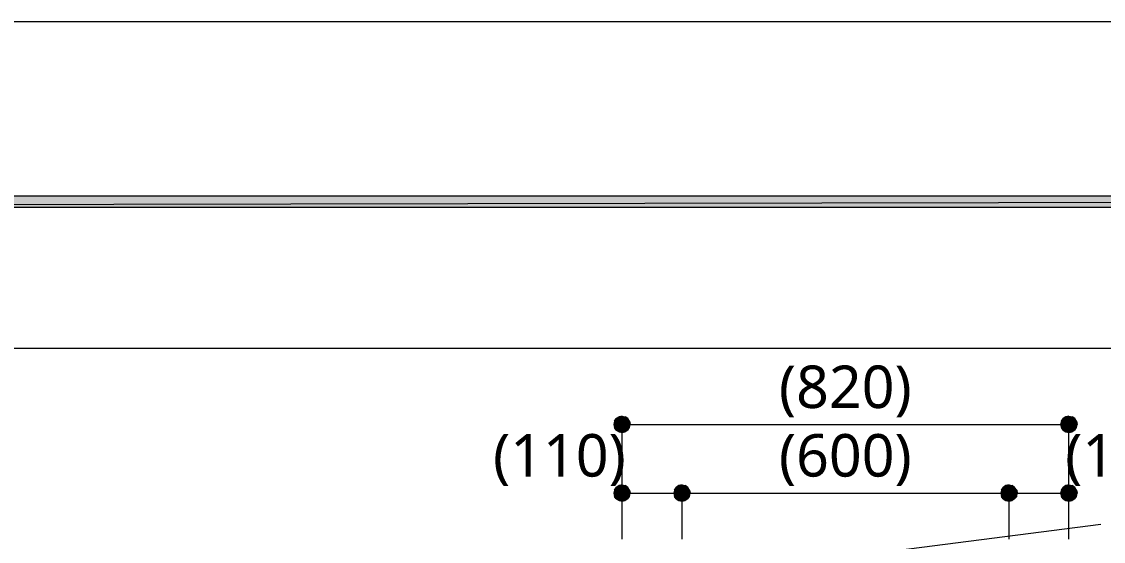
# Model space of a CAD drawing. Header units: millimetres. Extents: x 0 to 420, y 0 to 297.
# Drawn here: x 107.1 to 173.3, y 265.2 to 297 of the extents above; entities that cross this region are included whole.
import ezdxf
from ezdxf.enums import TextEntityAlignment as Align

# ---------------------------------------------------------------- set-up
doc = ezdxf.new("R2010")
doc.units = ezdxf.units.MM
doc.styles.add('kst32b', font='NotoSansJP-Variable.ttf')

msp = doc.modelspace()

# ---------------------------------------------------------------- hatches: boundary and pattern name
h = msp.add_hatch(color=7)
h.paths.add_polyline_path([(394.166, 285.623), (394.166, 286.321), (26.183, 285.623), (394.166, 285.623)])
h.paths.add_polyline_path([(394.166, 286.321), (26.183, 285.623), (26.183, 286.321), (394.166, 286.321)])
h = msp.add_hatch(color=7)
h.paths.add_polyline_path([(143.679, 272.817), (143.51, 272.711), (143.87, 272.351), (143.679, 272.817)])
h.paths.add_polyline_path([(143.51, 272.711), (143.87, 272.351), (143.404, 272.542), (143.51, 272.711)])
h.paths.add_polyline_path([(143.87, 272.351), (143.404, 272.542), (143.362, 272.351), (143.87, 272.351)])
h = msp.add_hatch(color=7)
h.paths.add_polyline_path([(144.209, 272.711), (144.06, 272.817), (143.87, 272.351), (144.209, 272.711)])
h.paths.add_polyline_path([(144.06, 272.817), (143.87, 272.351), (143.87, 272.859), (144.06, 272.817)])
h.paths.add_polyline_path([(143.87, 272.351), (143.87, 272.859), (143.679, 272.817), (143.87, 272.351)])
h = msp.add_hatch(color=7)
h.paths.add_polyline_path([(144.314, 272.161), (144.357, 272.351), (143.87, 272.351), (144.314, 272.161)])
h.paths.add_polyline_path([(144.357, 272.351), (143.87, 272.351), (144.314, 272.542), (144.357, 272.351)])
h.paths.add_polyline_path([(143.87, 272.351), (144.314, 272.542), (144.209, 272.711), (143.87, 272.351)])
h = msp.add_hatch(color=7)
h.paths.add_polyline_path([(171.005, 272.817), (170.836, 272.711), (171.196, 272.351), (171.005, 272.817)])
h.paths.add_polyline_path([(170.836, 272.711), (171.196, 272.351), (170.73, 272.542), (170.836, 272.711)])
h.paths.add_polyline_path([(171.196, 272.351), (170.73, 272.542), (170.688, 272.351), (171.196, 272.351)])
h = msp.add_hatch(color=7)
h.paths.add_polyline_path([(171.556, 272.711), (171.387, 272.817), (171.196, 272.351), (171.556, 272.711)])
h.paths.add_polyline_path([(171.387, 272.817), (171.196, 272.351), (171.196, 272.859), (171.387, 272.817)])
h.paths.add_polyline_path([(171.196, 272.351), (171.196, 272.859), (171.005, 272.817), (171.196, 272.351)])
h = msp.add_hatch(color=7)
h.paths.add_polyline_path([(171.662, 272.161), (171.704, 272.351), (171.196, 272.351), (171.662, 272.161)])
h.paths.add_polyline_path([(171.704, 272.351), (171.196, 272.351), (171.662, 272.542), (171.704, 272.351)])
h.paths.add_polyline_path([(171.196, 272.351), (171.662, 272.542), (171.556, 272.711), (171.196, 272.351)])
h = msp.add_hatch(color=7)
h.paths.add_polyline_path([(143.362, 272.351), (143.404, 272.161), (143.87, 272.351), (143.362, 272.351)])
h.paths.add_polyline_path([(143.404, 272.161), (143.87, 272.351), (143.51, 271.992), (143.404, 272.161)])
h.paths.add_polyline_path([(143.87, 272.351), (143.51, 271.992), (143.679, 271.886), (143.87, 272.351)])
for points in [[(143.679, 271.886), (143.87, 271.843), (143.87, 272.351), (143.679, 271.886)], [(171.005, 271.886), (171.196, 271.843), (171.196, 272.351), (171.005, 271.886)], [(143.679, 267.695), (143.87, 267.653), (143.87, 268.139), (143.679, 267.695)], [(147.341, 267.695), (147.532, 267.653), (147.532, 268.139), (147.341, 267.695)], [(167.344, 267.695), (167.534, 267.653), (167.534, 268.139), (167.344, 267.695)], [(171.005, 267.695), (171.196, 267.653), (171.196, 268.139), (171.005, 267.695)]]:
    msp.add_hatch(color=7).paths.add_polyline_path(points)
h = msp.add_hatch(color=7)
h.paths.add_polyline_path([(143.87, 271.843), (144.06, 271.886), (143.87, 272.351), (143.87, 271.843)])
h.paths.add_polyline_path([(144.06, 271.886), (143.87, 272.351), (144.209, 271.992), (144.06, 271.886)])
h.paths.add_polyline_path([(143.87, 272.351), (144.209, 271.992), (144.314, 272.161), (143.87, 272.351)])
h = msp.add_hatch(color=7)
h.paths.add_polyline_path([(170.688, 272.351), (170.73, 272.161), (171.196, 272.351), (170.688, 272.351)])
h.paths.add_polyline_path([(170.73, 272.161), (171.196, 272.351), (170.836, 271.992), (170.73, 272.161)])
h.paths.add_polyline_path([(171.196, 272.351), (170.836, 271.992), (171.005, 271.886), (171.196, 272.351)])
h = msp.add_hatch(color=7)
h.paths.add_polyline_path([(171.196, 271.843), (171.387, 271.886), (171.196, 272.351), (171.196, 271.843)])
h.paths.add_polyline_path([(171.387, 271.886), (171.196, 272.351), (171.556, 271.992), (171.387, 271.886)])
h.paths.add_polyline_path([(171.196, 272.351), (171.556, 271.992), (171.662, 272.161), (171.196, 272.351)])
h = msp.add_hatch(color=7)
h.paths.add_polyline_path([(143.679, 268.605), (143.51, 268.499), (143.87, 268.139), (143.679, 268.605)])
h.paths.add_polyline_path([(143.51, 268.499), (143.87, 268.139), (143.404, 268.33), (143.51, 268.499)])
h.paths.add_polyline_path([(143.87, 268.139), (143.404, 268.33), (143.362, 268.139), (143.87, 268.139)])
h = msp.add_hatch(color=7)
h.paths.add_polyline_path([(144.209, 268.499), (144.06, 268.605), (143.87, 268.139), (144.209, 268.499)])
h.paths.add_polyline_path([(144.06, 268.605), (143.87, 268.139), (143.87, 268.647), (144.06, 268.605)])
h.paths.add_polyline_path([(143.87, 268.139), (143.87, 268.647), (143.679, 268.605), (143.87, 268.139)])
h = msp.add_hatch(color=7)
h.paths.add_polyline_path([(147.341, 268.605), (147.172, 268.499), (147.532, 268.139), (147.341, 268.605)])
h.paths.add_polyline_path([(147.172, 268.499), (147.532, 268.139), (147.066, 268.33), (147.172, 268.499)])
h.paths.add_polyline_path([(147.532, 268.139), (147.066, 268.33), (147.024, 268.139), (147.532, 268.139)])
h = msp.add_hatch(color=7)
h.paths.add_polyline_path([(147.892, 268.499), (147.722, 268.605), (147.532, 268.139), (147.892, 268.499)])
h.paths.add_polyline_path([(147.722, 268.605), (147.532, 268.139), (147.532, 268.647), (147.722, 268.605)])
h.paths.add_polyline_path([(147.532, 268.139), (147.532, 268.647), (147.341, 268.605), (147.532, 268.139)])
h = msp.add_hatch(color=7)
h.paths.add_polyline_path([(167.344, 268.605), (167.174, 268.499), (167.534, 268.139), (167.344, 268.605)])
h.paths.add_polyline_path([(167.174, 268.499), (167.534, 268.139), (167.069, 268.33), (167.174, 268.499)])
h.paths.add_polyline_path([(167.534, 268.139), (167.069, 268.33), (167.026, 268.139), (167.534, 268.139)])
h = msp.add_hatch(color=7)
h.paths.add_polyline_path([(167.873, 268.499), (167.725, 268.605), (167.534, 268.139), (167.873, 268.499)])
h.paths.add_polyline_path([(167.725, 268.605), (167.534, 268.139), (167.534, 268.647), (167.725, 268.605)])
h.paths.add_polyline_path([(167.534, 268.139), (167.534, 268.647), (167.344, 268.605), (167.534, 268.139)])
h = msp.add_hatch(color=7)
h.paths.add_polyline_path([(171.005, 268.605), (170.836, 268.499), (171.196, 268.139), (171.005, 268.605)])
h.paths.add_polyline_path([(170.836, 268.499), (171.196, 268.139), (170.73, 268.33), (170.836, 268.499)])
h.paths.add_polyline_path([(171.196, 268.139), (170.73, 268.33), (170.688, 268.139), (171.196, 268.139)])
h = msp.add_hatch(color=7)
h.paths.add_polyline_path([(171.556, 268.499), (171.387, 268.605), (171.196, 268.139), (171.556, 268.499)])
h.paths.add_polyline_path([(171.387, 268.605), (171.196, 268.139), (171.196, 268.647), (171.387, 268.605)])
h.paths.add_polyline_path([(171.196, 268.139), (171.196, 268.647), (171.005, 268.605), (171.196, 268.139)])
h = msp.add_hatch(color=7)
h.paths.add_polyline_path([(143.362, 268.139), (143.404, 267.949), (143.87, 268.139), (143.362, 268.139)])
h.paths.add_polyline_path([(143.404, 267.949), (143.87, 268.139), (143.51, 267.801), (143.404, 267.949)])
h.paths.add_polyline_path([(143.87, 268.139), (143.51, 267.801), (143.679, 267.695), (143.87, 268.139)])
h = msp.add_hatch(color=7)
h.paths.add_polyline_path([(144.314, 267.949), (144.357, 268.139), (143.87, 268.139), (144.314, 267.949)])
h.paths.add_polyline_path([(144.357, 268.139), (143.87, 268.139), (144.314, 268.33), (144.357, 268.139)])
h.paths.add_polyline_path([(143.87, 268.139), (144.314, 268.33), (144.209, 268.499), (143.87, 268.139)])
h = msp.add_hatch(color=7)
h.paths.add_polyline_path([(143.87, 267.653), (144.06, 267.695), (143.87, 268.139), (143.87, 267.653)])
h.paths.add_polyline_path([(144.06, 267.695), (143.87, 268.139), (144.209, 267.801), (144.06, 267.695)])
h.paths.add_polyline_path([(143.87, 268.139), (144.209, 267.801), (144.314, 267.949), (143.87, 268.139)])
h = msp.add_hatch(color=7)
h.paths.add_polyline_path([(147.024, 268.139), (147.066, 267.949), (147.532, 268.139), (147.024, 268.139)])
h.paths.add_polyline_path([(147.066, 267.949), (147.532, 268.139), (147.172, 267.801), (147.066, 267.949)])
h.paths.add_polyline_path([(147.532, 268.139), (147.172, 267.801), (147.341, 267.695), (147.532, 268.139)])
h = msp.add_hatch(color=7)
h.paths.add_polyline_path([(147.997, 267.949), (148.04, 268.139), (147.532, 268.139), (147.997, 267.949)])
h.paths.add_polyline_path([(148.04, 268.139), (147.532, 268.139), (147.997, 268.33), (148.04, 268.139)])
h.paths.add_polyline_path([(147.532, 268.139), (147.997, 268.33), (147.892, 268.499), (147.532, 268.139)])
h = msp.add_hatch(color=7)
h.paths.add_polyline_path([(147.532, 267.653), (147.722, 267.695), (147.532, 268.139), (147.532, 267.653)])
h.paths.add_polyline_path([(147.722, 267.695), (147.532, 268.139), (147.892, 267.801), (147.722, 267.695)])
h.paths.add_polyline_path([(147.532, 268.139), (147.892, 267.801), (147.997, 267.949), (147.532, 268.139)])
h = msp.add_hatch(color=7)
h.paths.add_polyline_path([(167.026, 268.139), (167.069, 267.949), (167.534, 268.139), (167.026, 268.139)])
h.paths.add_polyline_path([(167.069, 267.949), (167.534, 268.139), (167.174, 267.801), (167.069, 267.949)])
h.paths.add_polyline_path([(167.534, 268.139), (167.174, 267.801), (167.344, 267.695), (167.534, 268.139)])
h = msp.add_hatch(color=7)
h.paths.add_polyline_path([(168, 267.949), (168.021, 268.139), (167.534, 268.139), (168, 267.949)])
h.paths.add_polyline_path([(168.021, 268.139), (167.534, 268.139), (168, 268.33), (168.021, 268.139)])
h.paths.add_polyline_path([(167.534, 268.139), (168, 268.33), (167.873, 268.499), (167.534, 268.139)])
h = msp.add_hatch(color=7)
h.paths.add_polyline_path([(167.534, 267.653), (167.725, 267.695), (167.534, 268.139), (167.534, 267.653)])
h.paths.add_polyline_path([(167.725, 267.695), (167.534, 268.139), (167.873, 267.801), (167.725, 267.695)])
h.paths.add_polyline_path([(167.534, 268.139), (167.873, 267.801), (168, 267.949), (167.534, 268.139)])
h = msp.add_hatch(color=7)
h.paths.add_polyline_path([(170.688, 268.139), (170.73, 267.949), (171.196, 268.139), (170.688, 268.139)])
h.paths.add_polyline_path([(170.73, 267.949), (171.196, 268.139), (170.836, 267.801), (170.73, 267.949)])
h.paths.add_polyline_path([(171.196, 268.139), (170.836, 267.801), (171.005, 267.695), (171.196, 268.139)])
h = msp.add_hatch(color=7)
h.paths.add_polyline_path([(171.662, 267.949), (171.704, 268.139), (171.196, 268.139), (171.662, 267.949)])
h.paths.add_polyline_path([(171.704, 268.139), (171.196, 268.139), (171.662, 268.33), (171.704, 268.139)])
h.paths.add_polyline_path([(171.196, 268.139), (171.662, 268.33), (171.556, 268.499), (171.196, 268.139)])
h = msp.add_hatch(color=7)
h.paths.add_polyline_path([(171.196, 267.653), (171.387, 267.695), (171.196, 268.139), (171.196, 267.653)])
h.paths.add_polyline_path([(171.387, 267.695), (171.196, 268.139), (171.556, 267.801), (171.387, 267.695)])
h.paths.add_polyline_path([(171.196, 268.139), (171.556, 267.801), (171.662, 267.949), (171.196, 268.139)])

# ---------------------------------------------------------------- linework, layer by layer
at = {"lineweight": 13}
msp.add_lwpolyline([(0.191, 0), (0.191, 296.968), (420.158, 296.968), (420.158, 0)], close=True, dxfattribs=at)
at = {"lineweight": 0}
for points in [[(394.166, 285.623), (394.166, 286.321), (26.183, 285.623)], [(394.166, 286.321), (26.183, 285.623), (26.183, 286.321)], [(143.51, 272.711), (143.87, 272.351), (143.404, 272.542)], [(143.679, 272.817), (143.51, 272.711), (143.87, 272.351)], [(143.87, 272.351), (143.87, 272.859), (143.679, 272.817)], [(144.06, 272.817), (143.87, 272.351), (143.87, 272.859)], [(144.209, 272.711), (144.06, 272.817), (143.87, 272.351)], [(143.87, 272.351), (144.314, 272.542), (144.209, 272.711)], [(170.836, 272.711), (171.196, 272.351), (170.73, 272.542)], [(171.005, 272.817), (170.836, 272.711), (171.196, 272.351)], [(171.196, 272.351), (171.196, 272.859), (171.005, 272.817)], [(171.387, 272.817), (171.196, 272.351), (171.196, 272.859)], [(171.556, 272.711), (171.387, 272.817), (171.196, 272.351)], [(171.196, 272.351), (171.662, 272.542), (171.556, 272.711)], [(143.87, 272.351), (143.404, 272.542), (143.362, 272.351)], [(143.362, 272.351), (143.404, 272.161), (143.87, 272.351)], [(143.404, 272.161), (143.87, 272.351), (143.51, 271.992)], [(143.87, 272.351), (143.51, 271.992), (143.679, 271.886)], [(143.679, 271.886), (143.87, 271.843), (143.87, 272.351)], [(144.357, 272.351), (143.87, 272.351), (144.314, 272.542)], [(143.87, 271.843), (144.06, 271.886), (143.87, 272.351)], [(144.06, 271.886), (143.87, 272.351), (144.209, 271.992)], [(143.87, 272.351), (144.209, 271.992), (144.314, 272.161)], [(144.314, 272.161), (144.357, 272.351), (143.87, 272.351)], [(171.196, 272.351), (170.73, 272.542), (170.688, 272.351)], [(170.688, 272.351), (170.73, 272.161), (171.196, 272.351)], [(170.73, 272.161), (171.196, 272.351), (170.836, 271.992)], [(171.196, 272.351), (170.836, 271.992), (171.005, 271.886)], [(171.005, 271.886), (171.196, 271.843), (171.196, 272.351)], [(171.704, 272.351), (171.196, 272.351), (171.662, 272.542)], [(171.196, 271.843), (171.387, 271.886), (171.196, 272.351)], [(171.387, 271.886), (171.196, 272.351), (171.556, 271.992)], [(171.196, 272.351), (171.556, 271.992), (171.662, 272.161)], [(171.662, 272.161), (171.704, 272.351), (171.196, 272.351)], [(143.679, 268.605), (143.51, 268.499), (143.87, 268.139)], [(143.87, 268.139), (143.87, 268.647), (143.679, 268.605)], [(144.06, 268.605), (143.87, 268.139), (143.87, 268.647)], [(144.209, 268.499), (144.06, 268.605), (143.87, 268.139)], [(147.341, 268.605), (147.172, 268.499), (147.532, 268.139)], [(147.532, 268.139), (147.532, 268.647), (147.341, 268.605)], [(147.722, 268.605), (147.532, 268.139), (147.532, 268.647)], [(147.892, 268.499), (147.722, 268.605), (147.532, 268.139)], [(167.344, 268.605), (167.174, 268.499), (167.534, 268.139)], [(167.534, 268.139), (167.534, 268.647), (167.344, 268.605)], [(167.725, 268.605), (167.534, 268.139), (167.534, 268.647)], [(167.873, 268.499), (167.725, 268.605), (167.534, 268.139)], [(171.005, 268.605), (170.836, 268.499), (171.196, 268.139)], [(171.196, 268.139), (171.196, 268.647), (171.005, 268.605)], [(171.387, 268.605), (171.196, 268.139), (171.196, 268.647)], [(171.556, 268.499), (171.387, 268.605), (171.196, 268.139)], [(143.87, 268.139), (143.404, 268.33), (143.362, 268.139)], [(143.362, 268.139), (143.404, 267.949), (143.87, 268.139)], [(143.51, 268.499), (143.87, 268.139), (143.404, 268.33)], [(143.404, 267.949), (143.87, 268.139), (143.51, 267.801)], [(143.87, 268.139), (143.51, 267.801), (143.679, 267.695)], [(143.679, 267.695), (143.87, 267.653), (143.87, 268.139)], [(143.87, 268.139), (144.314, 268.33), (144.209, 268.499)], [(144.357, 268.139), (143.87, 268.139), (144.314, 268.33)], [(143.87, 267.653), (144.06, 267.695), (143.87, 268.139)], [(144.06, 267.695), (143.87, 268.139), (144.209, 267.801)], [(143.87, 268.139), (144.209, 267.801), (144.314, 267.949)], [(144.314, 267.949), (144.357, 268.139), (143.87, 268.139)], [(147.532, 268.139), (147.066, 268.33), (147.024, 268.139)], [(147.024, 268.139), (147.066, 267.949), (147.532, 268.139)], [(147.172, 268.499), (147.532, 268.139), (147.066, 268.33)], [(147.066, 267.949), (147.532, 268.139), (147.172, 267.801)], [(147.532, 268.139), (147.172, 267.801), (147.341, 267.695)], [(147.341, 267.695), (147.532, 267.653), (147.532, 268.139)], [(147.532, 268.139), (147.997, 268.33), (147.892, 268.499)], [(148.04, 268.139), (147.532, 268.139), (147.997, 268.33)], [(147.532, 267.653), (147.722, 267.695), (147.532, 268.139)], [(147.722, 267.695), (147.532, 268.139), (147.892, 267.801)], [(147.532, 268.139), (147.892, 267.801), (147.997, 267.949)], [(147.997, 267.949), (148.04, 268.139), (147.532, 268.139)], [(167.534, 268.139), (167.069, 268.33), (167.026, 268.139)], [(167.026, 268.139), (167.069, 267.949), (167.534, 268.139)], [(167.174, 268.499), (167.534, 268.139), (167.069, 268.33)], [(167.069, 267.949), (167.534, 268.139), (167.174, 267.801)], [(167.534, 268.139), (167.174, 267.801), (167.344, 267.695)], [(167.344, 267.695), (167.534, 267.653), (167.534, 268.139)], [(167.534, 268.139), (168, 268.33), (167.873, 268.499)], [(168.021, 268.139), (167.534, 268.139), (168, 268.33)], [(167.534, 267.653), (167.725, 267.695), (167.534, 268.139)], [(167.725, 267.695), (167.534, 268.139), (167.873, 267.801)], [(167.534, 268.139), (167.873, 267.801), (168, 267.949)], [(168, 267.949), (168.021, 268.139), (167.534, 268.139)], [(171.196, 268.139), (170.73, 268.33), (170.688, 268.139)], [(170.688, 268.139), (170.73, 267.949), (171.196, 268.139)], [(170.836, 268.499), (171.196, 268.139), (170.73, 268.33)], [(170.73, 267.949), (171.196, 268.139), (170.836, 267.801)], [(171.196, 268.139), (170.836, 267.801), (171.005, 267.695)], [(171.005, 267.695), (171.196, 267.653), (171.196, 268.139)], [(171.196, 268.139), (171.662, 268.33), (171.556, 268.499)], [(171.704, 268.139), (171.196, 268.139), (171.662, 268.33)], [(171.196, 267.653), (171.387, 267.695), (171.196, 268.139)], [(171.387, 267.695), (171.196, 268.139), (171.556, 267.801)], [(171.196, 268.139), (171.556, 267.801), (171.662, 267.949)], [(171.662, 267.949), (171.704, 268.139), (171.196, 268.139)]]:
    msp.add_lwpolyline(points, close=True, dxfattribs=at)
at = {"lineweight": 13}
for points in [[(394.166, 276.987), (26.183, 276.987)], [(143.87, 265.324), (143.87, 272.351)], [(143.87, 272.351), (171.196, 272.351)], [(171.196, 265.324), (171.196, 272.351)], [(143.87, 268.139), (147.532, 268.139), (167.534, 268.139), (171.196, 268.139)], [(147.532, 265.324), (147.532, 268.139)], [(167.534, 265.324), (167.534, 268.139)], [(159.978, 264.562), (173.143, 266.255)]]:
    msp.add_lwpolyline(points, dxfattribs=at)

# ---------------------------------------------------------------- texts
at = {"style": 'kst32b'}
for s, p, p2 in [('(820)', (153.458, 273.346), (161.58, 273.346)), ('(110)', (135.975, 269.155), (144.096, 269.155)), ('(600)', (153.458, 269.155), (161.58, 269.155)), ('(110)', (170.963, 269.155), (179.085, 269.155))]:
    msp.add_text(s, height=2.5989, dxfattribs=at).set_placement(p, p2, align=Align.FIT)

doc.saveas('drawing.dxf')
